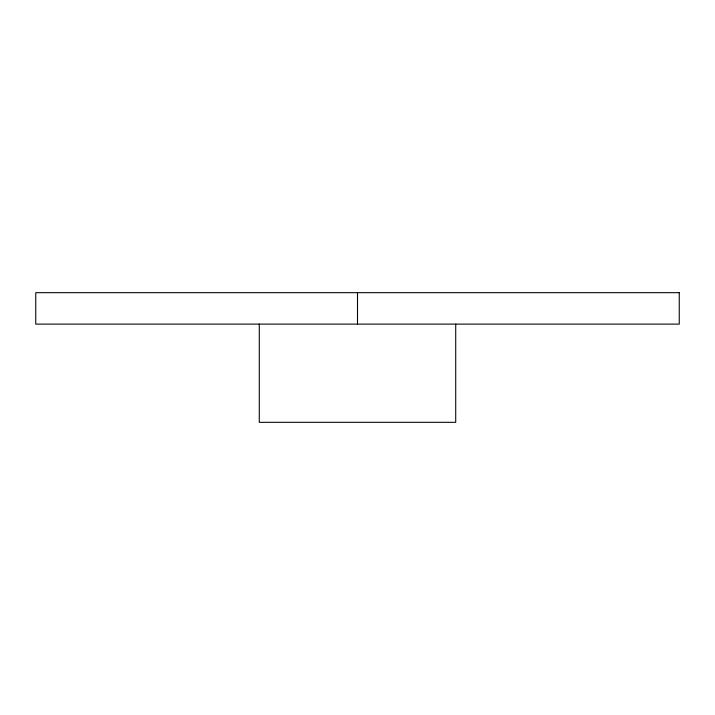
<?xml version="1.0" encoding="UTF-8"?>
<svg xmlns="http://www.w3.org/2000/svg" width="715" height="715" viewBox="0 0 715 715"><rect width="100%" height="100%" fill="white"/><g stroke="black" fill="none" stroke-linecap="round" stroke-linejoin="round"><path stroke-width="1.07" d="M455.714 324.11L455.714 422.324L259.286 422.324L259.286 324.11M357.5 292.676L357.5 324.11M679.25 292.676L35.75 292.676L35.75 324.11L679.25 324.11L679.25 292.676"/></g></svg>
